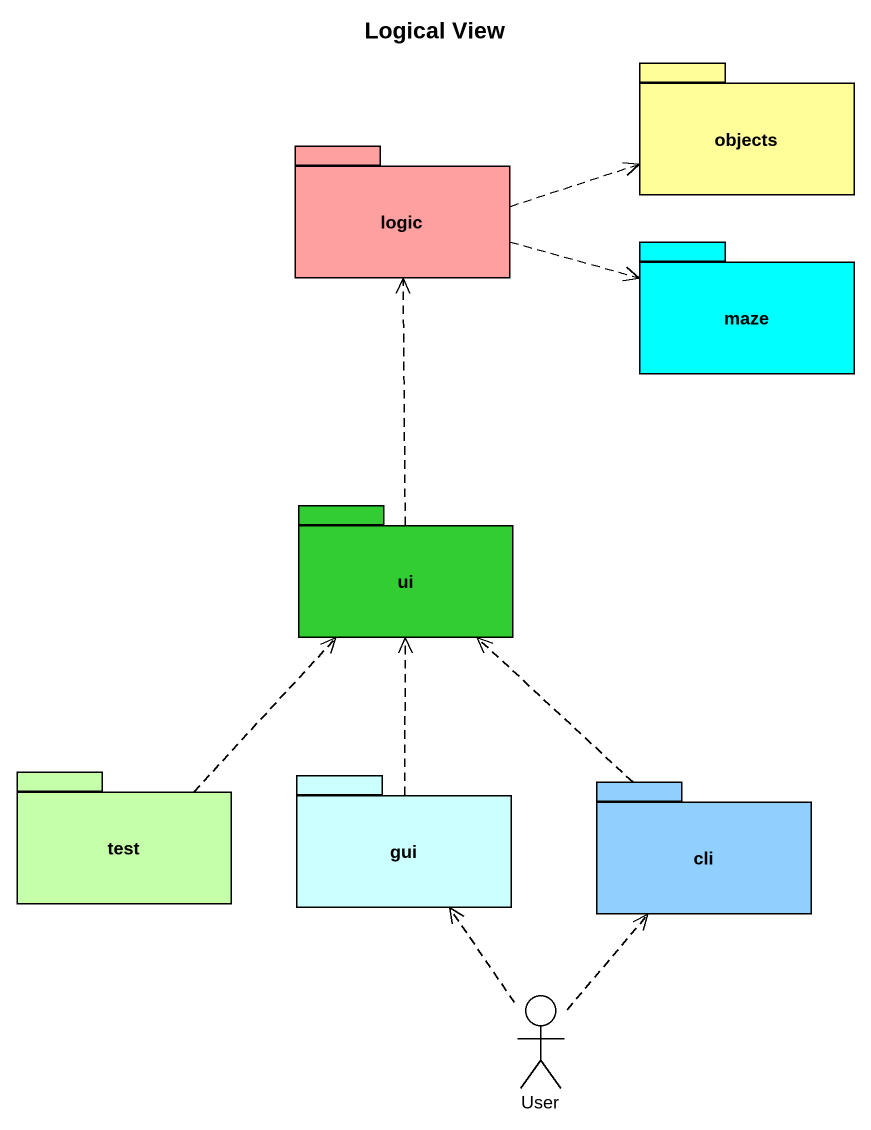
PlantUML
@startuml
title Logical View
package objects #FFFE99 {
}
package logic #FFA0A0 {
}
package maze #00FFFF {
}
package ui #32CD32 {
}
package test #C6FFAA {
}
package gui #CCFFFF {
}
package cli #90CFFE {
}
actor User
logic .right.> objects
logic .right.> maze
ui .up.> logic
test .up.> ui
gui .up.> ui
cli .up.> ui
User .up.> gui
User .up.> cli
@enduml
